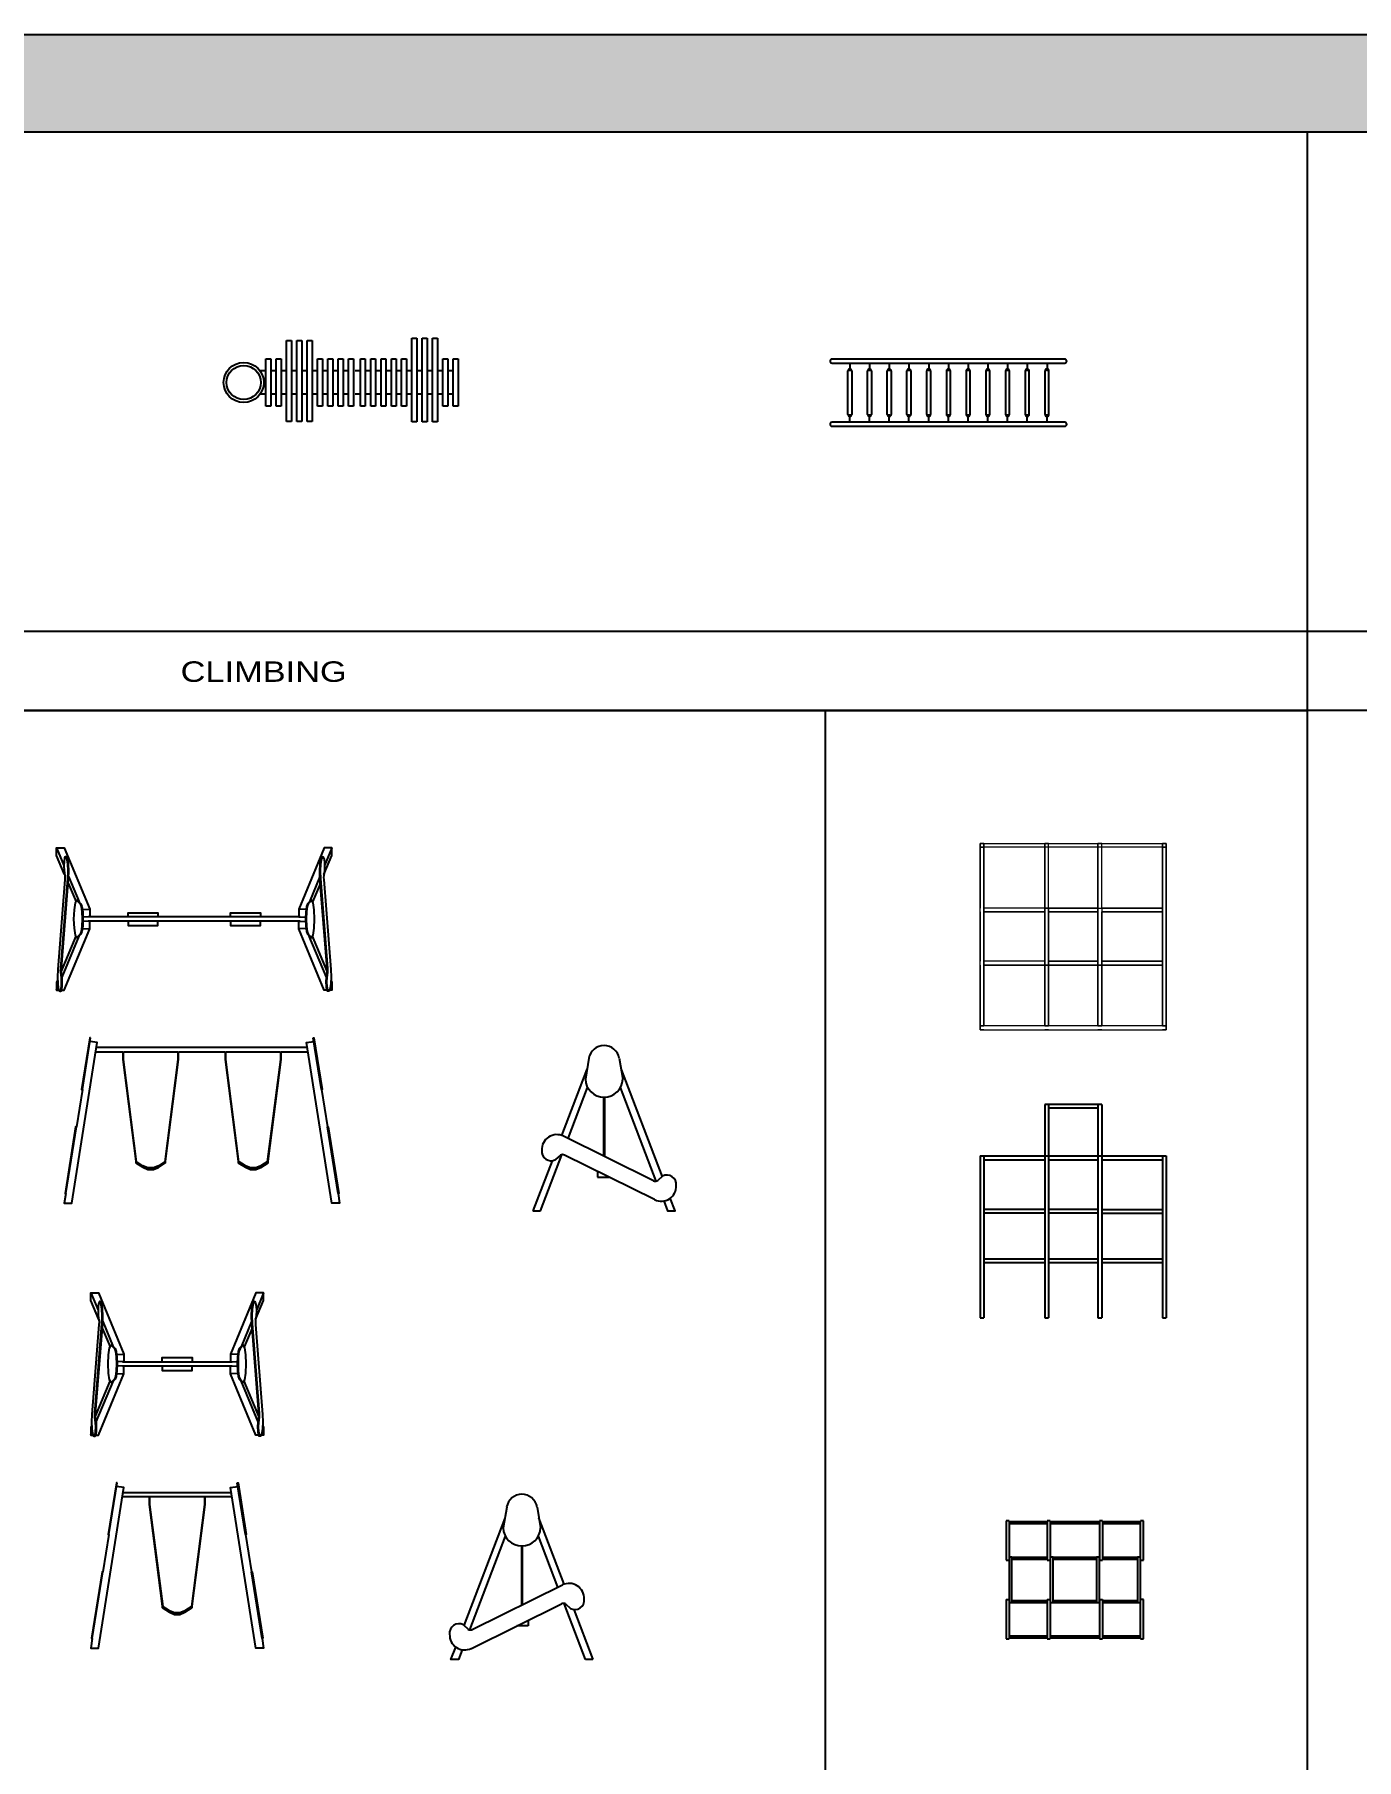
# Model space of a CAD drawing. Header units: millimetres. Extents: x 1089 to 46270, y 1624 to 35257.
# Drawn here: x 1100.58 to 1118.25, y 1641.6 to 1664.66 of the extents above; entities that cross this region are included whole.
import ezdxf
from ezdxf.enums import TextEntityAlignment as Align

# ---------------------------------------------------------------- set-up
doc = ezdxf.new("R2010")
doc.units = ezdxf.units.MM
doc.layers.add('www.cad-blocks.net', color=7, linetype='Continuous')
doc.styles.get("Standard").update_dxf_attribs({"font": 'arial.ttf'})
doc.styles.add('TITLE', font='helvc-ms.shx', dxfattribs={"width": 1.2, "height": 0.16})

# ---------------------------------------------------------------- blocks, each defined once
blk = doc.blocks.new('A$C281C1686')
for p, q in [((0.211, 2.504), (0.211, 2.57)), ((0.211, 2.57), (0.842, 2.57)), ((0.369, 2.57), (0.369, 2.641)), ((0.684, 2.57), (0.684, 2.641)), ((0.842, 2.57), (0.842, 2.504)), ((0.842, 2.504), (0.211, 2.504)), ((0.211, 2.366), (0.211, 2.432)), ((0.211, 2.432), (0.842, 2.432)), ((0.842, 2.366), (0.211, 2.366)), ((0.369, 2.432), (0.369, 2.503)), ((0.369, 2.294), (0.369, 2.365)), ((0.684, 2.432), (0.684, 2.503)), ((0.684, 2.294), (0.684, 2.365)), ((0.842, 2.432), (0.842, 2.366)), ((0.006, 2.228), (0.006, 2.294)), ((0.006, 2.294), (1.09, 2.294)), ((1.09, 2.228), (0.006, 2.228)), ((0.006, 2.09), (0.006, 2.156)), ((0.006, 2.156), (1.09, 2.156)), ((1.09, 2.09), (0.006, 2.09)), ((0.369, 2.156), (0.369, 2.227)), ((0.369, 2.018), (0.369, 2.089)), ((0.684, 2.156), (0.684, 2.227)), ((0.684, 2.018), (0.684, 2.089)), ((1.09, 2.294), (1.09, 2.228)), ((1.09, 2.156), (1.09, 2.09)), ((0.006, 1.953), (0.006, 2.018)), ((0.006, 2.018), (1.09, 2.018)), ((1.09, 1.953), (0.006, 1.953)), ((0.211, 1.815), (0.211, 1.881)), ((0.211, 1.881), (0.842, 1.881)), ((0.369, 1.881), (0.369, 1.952)), ((0.684, 1.881), (0.684, 1.952)), ((0.842, 1.881), (0.842, 1.815)), ((1.09, 2.018), (1.09, 1.953)), ((0.842, 1.815), (0.211, 1.815)), ((0.211, 1.677), (0.211, 1.743)), ((0.211, 1.743), (0.842, 1.743)), ((0.842, 1.677), (0.211, 1.677)), ((0.369, 1.743), (0.369, 1.814)), ((0.369, 1.605), (0.369, 1.676)), ((0.684, 1.743), (0.684, 1.814)), ((0.684, 1.605), (0.684, 1.676)), ((0.842, 1.743), (0.842, 1.677)), ((0.211, 1.539), (0.211, 1.605)), ((0.211, 1.605), (0.842, 1.605)), ((0.842, 1.539), (0.211, 1.539)), ((0.211, 1.401), (0.211, 1.467)), ((0.211, 1.467), (0.842, 1.467)), ((0.842, 1.401), (0.211, 1.401)), ((0.369, 1.467), (0.369, 1.538)), ((0.684, 1.467), (0.684, 1.538)), ((0.842, 1.605), (0.842, 1.539)), ((0.842, 1.467), (0.842, 1.401)), ((0.211, 1.241), (0.211, 1.306)), ((0.211, 1.306), (0.842, 1.306)), ((0.842, 1.241), (0.211, 1.241)), ((0.211, 1.103), (0.211, 1.169)), ((0.211, 1.169), (0.842, 1.169)), ((0.369, 1.306), (0.369, 1.378)), ((0.369, 1.169), (0.369, 1.24)), ((0.684, 1.306), (0.684, 1.378)), ((0.684, 1.169), (0.684, 1.24)), ((0.842, 1.306), (0.842, 1.241)), ((0.842, 1.169), (0.842, 1.103)), ((0.842, 1.103), (0.211, 1.103)), ((0.211, 0.965), (0.211, 1.031)), ((0.211, 1.031), (0.842, 1.031)), ((0.842, 0.965), (0.211, 0.965)), ((0.369, 1.031), (0.369, 1.102)), ((0.369, 0.893), (0.369, 0.964)), ((0.684, 1.031), (0.684, 1.102)), ((0.684, 0.893), (0.684, 0.964)), ((0.842, 1.031), (0.842, 0.965)), ((0.211, 0.827), (0.211, 0.893)), ((0.211, 0.893), (0.842, 0.893)), ((0.842, 0.827), (0.211, 0.827)), ((0.211, 0.689), (0.211, 0.755)), ((0.211, 0.755), (0.842, 0.755)), ((0.369, 0.755), (0.369, 0.826)), ((0.684, 0.755), (0.684, 0.826)), ((0.842, 0.893), (0.842, 0.827)), ((0.842, 0.755), (0.842, 0.689)), ((0, 0.551), (0, 0.617)), ((0, 0.617), (1.121, 0.617)), ((1.121, 0.551), (0, 0.551)), ((0, 0.414), (0, 0.479)), ((0, 0.479), (1.121, 0.479)), ((0.842, 0.689), (0.211, 0.689)), ((0.369, 0.617), (0.369, 0.688)), ((0.369, 0.479), (0.369, 0.55)), ((0.684, 0.617), (0.684, 0.688)), ((0.684, 0.479), (0.684, 0.55)), ((1.121, 0.617), (1.121, 0.551)), ((1.121, 0.479), (1.121, 0.414)), ((1.121, 0.414), (0, 0.414)), ((0, 0.276), (0, 0.342)), ((0, 0.342), (1.121, 0.342)), ((1.121, 0.276), (0, 0.276)), ((0.369, 0.342), (0.369, 0.413)), ((0.369, 0.204), (0.369, 0.275)), ((0.684, 0.342), (0.684, 0.413)), ((0.684, 0.204), (0.684, 0.275)), ((1.121, 0.342), (1.121, 0.276)), ((0.211, 0.138), (0.211, 0.204)), ((0.211, 0.204), (0.842, 0.204)), ((0.842, 0.138), (0.211, 0.138)), ((0.211, 0), (0.211, 0.066)), ((0.211, 0.066), (0.842, 0.066)), ((0.369, 0.066), (0.369, 0.137)), ((0.684, 0.066), (0.684, 0.137)), ((0.842, 0.204), (0.842, 0.138)), ((0.842, 0.066), (0.842, 0)), ((0.842, 0), (0.211, 0))]:
    blk.add_line(p, q)
for radius in [0.268, 0.228]:
    blk.add_circle((0.527, 2.867), radius)
blk = doc.blocks.new('A$C02C0438B')
for p, q in [((3.137, 0.896), (0.026, 0.896)), ((0.026, 0.844), (3.137, 0.844)), ((0.237, 0.158), (0.237, 0.738)), ((0.264, 0.844), (0.264, 0.737)), ((0.29, 0.738), (0.29, 0.158)), ((0.501, 0.158), (0.501, 0.738)), ((0.527, 0.844), (0.527, 0.737)), ((0.554, 0.738), (0.554, 0.158)), ((0.764, 0.158), (0.764, 0.738)), ((0.791, 0.844), (0.791, 0.737)), ((0.817, 0.738), (0.817, 0.158)), ((1.028, 0.158), (1.028, 0.738)), ((1.054, 0.844), (1.054, 0.737)), ((1.081, 0.738), (1.081, 0.158)), ((1.292, 0.158), (1.292, 0.738)), ((1.318, 0.844), (1.318, 0.737)), ((1.344, 0.738), (1.344, 0.158)), ((1.555, 0.738), (1.555, 0.158)), ((1.582, 0.844), (1.582, 0.737)), ((1.608, 0.158), (1.608, 0.738)), ((1.819, 0.738), (1.819, 0.158)), ((1.845, 0.844), (1.845, 0.737)), ((1.872, 0.158), (1.872, 0.738)), ((2.082, 0.738), (2.082, 0.158)), ((2.109, 0.844), (2.109, 0.737)), ((2.135, 0.158), (2.135, 0.738)), ((2.346, 0.738), (2.346, 0.158)), ((2.372, 0.844), (2.372, 0.737)), ((2.399, 0.158), (2.399, 0.738)), ((2.61, 0.738), (2.61, 0.158)), ((2.636, 0.844), (2.636, 0.737)), ((2.662, 0.158), (2.662, 0.738)), ((2.873, 0.738), (2.873, 0.158)), ((2.9, 0.844), (2.9, 0.737)), ((2.926, 0.158), (2.926, 0.738)), ((3.137, 0.053), (0.026, 0.053)), ((0.264, 0.053), (0.264, 0.159)), ((0.527, 0.053), (0.527, 0.159)), ((0.791, 0.053), (0.791, 0.159)), ((1.054, 0.053), (1.054, 0.159)), ((1.318, 0.053), (1.318, 0.159)), ((1.582, 0.053), (1.582, 0.159)), ((1.845, 0.053), (1.845, 0.159)), ((2.109, 0.053), (2.109, 0.159)), ((2.372, 0.053), (2.372, 0.159)), ((2.636, 0.053), (2.636, 0.159)), ((2.9, 0.053), (2.9, 0.159)), ((0.026, 0), (3.137, 0))]:
    blk.add_line(p, q)
for centre, start, end in [((0.026, 0.87), 90, 270), ((0.264, 0.738), 0, 180), ((0.527, 0.738), 0, 180), ((0.791, 0.738), 0, 180), ((1.054, 0.738), 0, 180), ((1.318, 0.738), 0, 180), ((1.582, 0.738), 0, 180), ((1.845, 0.738), 0, 180), ((2.109, 0.738), 0, 180), ((2.372, 0.738), 0, 180), ((2.636, 0.738), 0, 180), ((2.9, 0.738), 0, 180), ((3.137, 0.87), 270, 90), ((0.026, 0.026), 90, 270), ((0.264, 0.158), 180, 0), ((0.527, 0.158), 180, 0), ((0.791, 0.158), 180, 0), ((1.054, 0.158), 180, 0), ((1.318, 0.158), 180, 0), ((1.582, 0.158), 180, 0), ((1.845, 0.158), 180, 0), ((2.109, 0.158), 180, 0), ((2.372, 0.158), 180, 0), ((2.636, 0.158), 180, 0), ((2.9, 0.158), 180, 0), ((3.137, 0.026), 270, 90)]:
    blk.add_arc(centre, 0.0264, start, end)
blk = doc.blocks.new('A$C08AF4906')
for p, q in [((0.039, 1.575), (0, 1.575)), ((0, 1.575), (0, 1.05)), ((0.039, 1.575), (0.039, 1.05)), ((0.55, 1.562), (0.039, 1.562)), ((0.55, 1.536), (0.039, 1.536)), ((0.589, 1.575), (0.55, 1.575)), ((0.55, 1.575), (0.55, 1.05)), ((0.589, 1.575), (0.589, 1.05)), ((1.249, 1.562), (0.589, 1.562)), ((1.249, 1.536), (0.589, 1.536)), ((1.249, 1.575), (1.249, 1.05)), ((1.288, 1.575), (1.249, 1.575)), ((1.288, 1.575), (1.288, 1.05)), ((1.798, 1.562), (1.288, 1.562)), ((1.798, 1.536), (1.288, 1.536)), ((1.798, 1.05), (1.798, 1.575)), ((1.838, 1.575), (1.798, 1.575)), ((1.838, 1.05), (1.838, 1.575)), ((0, 1.05), (0.039, 1.05)), ((0.079, 1.09), (0.039, 1.09)), ((0.039, 1.09), (0.039, 0.486)), ((0.079, 0.486), (0.079, 1.09)), ((0.079, 1.09), (0.55, 1.09)), ((0.079, 1.063), (0.55, 1.063)), ((0.55, 1.05), (0.589, 1.05)), ((0.629, 1.09), (0.589, 1.09)), ((0.589, 1.09), (0.589, 0.486)), ((0.629, 0.486), (0.629, 1.09)), ((0.629, 1.09), (1.209, 1.09)), ((0.629, 1.063), (1.209, 1.063)), ((1.249, 1.09), (1.209, 1.09)), ((1.209, 1.09), (1.209, 0.486)), ((1.249, 0.486), (1.249, 1.09)), ((1.249, 1.05), (1.288, 1.05)), ((1.288, 1.09), (1.759, 1.09)), ((1.288, 1.063), (1.759, 1.063)), ((1.798, 1.09), (1.759, 1.09)), ((1.759, 1.09), (1.759, 0.486)), ((1.798, 0.486), (1.798, 1.09)), ((1.798, 1.05), (1.838, 1.05)), ((0, 0.525), (0, 0)), ((0, 0.525), (0.039, 0.525)), ((0.039, 0.525), (0.039, 0)), ((0.039, 0.486), (0.079, 0.486)), ((0.079, 0.512), (0.55, 0.512)), ((0.079, 0.486), (0.55, 0.486)), ((0.55, 0.525), (0.589, 0.525)), ((0.55, 0.525), (0.55, 0)), ((0.589, 0.525), (0.589, 0)), ((0.589, 0.486), (0.629, 0.486)), ((0.629, 0.512), (1.209, 0.512)), ((0.629, 0.486), (1.209, 0.486)), ((1.209, 0.486), (1.249, 0.486)), ((1.249, 0.525), (1.249, 0)), ((1.249, 0.525), (1.288, 0.525)), ((1.288, 0.525), (1.288, 0)), ((1.288, 0.512), (1.759, 0.512)), ((1.288, 0.486), (1.759, 0.486)), ((1.759, 0.486), (1.798, 0.486)), ((1.798, 0), (1.798, 0.525)), ((1.838, 0.525), (1.798, 0.525)), ((1.838, 0), (1.838, 0.525)), ((0, 0), (0.039, 0)), ((0.039, 0.039), (0.55, 0.039)), ((0.039, 0.013), (0.55, 0.013)), ((0.55, 0), (0.589, 0)), ((0.589, 0.039), (1.249, 0.039)), ((0.589, 0.013), (1.249, 0.013)), ((1.249, 0), (1.288, 0)), ((1.288, 0.039), (1.798, 0.039)), ((1.288, 0.013), (1.798, 0.013)), ((1.798, 0), (1.838, 0))]:
    blk.add_line(p, q)
blk = doc.blocks.new('A$C326E4E85')
at = {"linetype": 'ByBlock'}
for p, q in [((0.432, 2.08), (1.878, 2.08)), ((1.888, 2.02), (0.422, 2.02)), ((0.242, 1.517), (0.162, 1.018)), ((2.068, 1.517), (2.148, 1.018))]:
    blk.add_line(p, q, dxfattribs=at)
for points in [[(0.02, 0.129), (0, 0), (0.102, 0), (0.442, 2.146), (0.345, 2.16)], [(2.29, 0.129), (2.31, 0), (2.208, 0), (1.868, 2.146), (1.965, 2.16)], [(0.781, 2.02), (0.781, 1.919), (0.955, 0.56)], [(0.966, 0.553), (0.791, 1.92), (0.791, 2.02)], [(1.519, 2.02), (1.519, 1.92), (1.344, 0.553)], [(1.355, 0.56), (1.529, 1.919), (1.529, 2.02)]]:
    blk.add_lwpolyline(points, dxfattribs=at)
for points in [[(0.352, 2.208), (0.342, 2.21), (0.232, 1.519), (0.242, 1.517), (0.352, 2.208)], [(1.958, 2.208), (1.968, 2.21), (2.078, 1.519), (2.068, 1.517), (1.958, 2.208)], [(0.162, 1.018), (0.152, 1.02), (0.011, 0.13), (0.02, 0.129), (0.162, 1.018)], [(2.148, 1.018), (2.158, 1.02), (2.299, 0.13), (2.29, 0.129), (2.148, 1.018)], [(0.955, 0.56), (0.955, 0.54), (1.051, 0.478), (1.118, 0.45), (1.191, 0.45), (1.259, 0.477), (1.355, 0.54), (1.355, 0.56), (1.259, 0.497), (1.191, 0.47), (1.118, 0.47), (1.051, 0.498), (0.955, 0.56)]]:
    blk.add_lwpolyline(points, close=True, dxfattribs=at)
blk = doc.blocks.new('A$C29707B16')
at = {"linetype": 'ByBlock'}
for p, q in [((0.739, 1.889), (0.192, 0.457)), ((0.764, 2.04), (0.718, 1.761)), ((1.171, 2.04), (1.217, 1.76)), ((1.533, 1.008), (1.195, 1.895)), ((0.27, 0.398), (0.748, 1.65)), ((1.449, 0.968), (1.188, 1.651)), ((0.963, 1.519), (0.963, 0.729)), ((0.973, 1.519), (0.973, 0.734)), ((0.304, 0.403), (1.509, 0.998)), ((0.292, 0.15), (1.497, 0.745)), ((1.818, 0), (1.532, 0.751)), ((1.551, 0.744), (1.616, 0.685)), ((0.185, 0.464), (0.25, 0.405)), ((1.053, 0.526), (1.053, 0.45)), ((1.662, 0.671), (1.918, 0)), ((1.053, 0.45), (0.899, 0.45)), ((1.918, 0), (1.818, 0))]:
    blk.add_line(p, q, dxfattribs=at)
blk.add_lwpolyline([(0.168, 0.132), (0.118, 0), (0.018, 0), (0.082, 0.168)], dxfattribs=at)
for centre, radius, start, end in [((0.967, 2.003), 0.207, 10.3392, 169.6608), ((0.967, 1.769), 0.25, 181.8865, 358.3125), ((1.599, 0.818), 0.201, 357.3425, 116.611), ((1.523, 0.693), 0.0586, 61.4002, 116.2471), ((1.676, 0.795), 0.125, 241.6492, 6.4225), ((0.126, 0.353), 0.126, 61.8136, 186.6636), ((0.202, 0.33), 0.201, 177.5804, 296.4115), ((0.279, 0.456), 0.0586, 241.4002, 296.2471)]:
    blk.add_arc(centre, radius, start, end, dxfattribs=at)
blk = doc.blocks.new('A$C0D8F783F')
at = {"linetype": 'ByBlock'}
for p, q in [((0, 1.916), (0.097, 1.684)), ((2.31, 1.916), (2.213, 1.684)), ((0.121, 1.8), (0.126, 1.8)), ((0.131, 1.8), (0.126, 1.8)), ((2.179, 1.8), (2.184, 1.8)), ((2.189, 1.8), (2.184, 1.8)), ((0.154, 1.447), (0.259, 1.196)), ((0.16, 1.534), (0.301, 1.197)), ((2.15, 1.534), (2.009, 1.197)), ((2.156, 1.447), (2.051, 1.196)), ((0.271, 1.217), (0.281, 1.217)), ((2.039, 1.217), (2.029, 1.217)), ((0.345, 1.092), (0.442, 1.097)), ((0.353, 0.992), (0.353, 0.993)), ((0.353, 0.981), (0.353, 0.992)), ((0.353, 0.966), (0.353, 0.981)), ((0.353, 0.951), (0.353, 0.966)), ((0.353, 0.94), (0.353, 0.951)), ((0.353, 0.94), (0.353, 0.94)), ((0.422, 0.996), (1.888, 0.996)), ((1.888, 0.936), (0.422, 0.936)), ((1.965, 1.092), (1.868, 1.097)), ((1.957, 0.993), (1.957, 0.992)), ((1.957, 0.992), (1.957, 0.981)), ((1.957, 0.981), (1.957, 0.966)), ((1.957, 0.966), (1.957, 0.951)), ((1.957, 0.951), (1.957, 0.94)), ((1.957, 0.94), (1.957, 0.94)), ((0.064, 0.268), (0.26, 0.737)), ((0.073, 0.191), (0.302, 0.739)), ((0.271, 0.717), (0.281, 0.717)), ((0.344, 0.84), (0.442, 0.835)), ((1.966, 0.84), (1.868, 0.835)), ((2.237, 0.191), (2.008, 0.739)), ((2.039, 0.717), (2.029, 0.717)), ((2.246, 0.268), (2.05, 0.737)), ((0, 0.016), (0.032, 0.016)), ((2.31, 0.016), (2.278, 0.016)), ((0.047, 0), (0.052, 0)), ((2.263, 0), (2.258, 0))]:
    blk.add_line(p, q, dxfattribs=at)
for points in [[(0.107, 1.56), (0, 1.816), (0, 1.916), (0.102, 1.916), (0.442, 1.097), (0.442, 0.997), (0.351, 0.993)], [(2.203, 1.56), (2.31, 1.816), (2.31, 1.916), (2.208, 1.916), (1.868, 1.097), (1.868, 0.997), (1.959, 0.993)], [(0.052, 0), (0.057, 0), (0.066, 0.017), (0.074, 0.063), (0.076, 0.125), (0.074, 0.184), (0.064, 0.25), (0.063, 0.277), (0.064, 0.304), (0.159, 1.509), (0.162, 1.608), (0.158, 1.705), (0.146, 1.775), (0.131, 1.8)], [(2.258, 0), (2.253, 0), (2.244, 0.017), (2.236, 0.063), (2.234, 0.125), (2.236, 0.184), (2.246, 0.25), (2.247, 0.277), (2.246, 0.304), (2.151, 1.509), (2.148, 1.608), (2.152, 1.705), (2.164, 1.775), (2.179, 1.8)], [(0.281, 1.217), (0.282, 1.216), (0.325, 1.171), (0.339, 1.133), (0.349, 1.061), (0.352, 0.968), (0.352, 0.966), (0.349, 0.873), (0.339, 0.8), (0.325, 0.763), (0.282, 0.718), (0.281, 0.717)], [(2.029, 1.217), (2.028, 1.216), (1.985, 1.171), (1.971, 1.133), (1.961, 1.061), (1.958, 0.968), (1.958, 0.966), (1.961, 0.873), (1.971, 0.8), (1.985, 0.763), (2.028, 0.718), (2.029, 0.717)], [(0.066, 0.016), (0.102, 0.016), (0.442, 0.835), (0.442, 0.935), (0.351, 0.94)], [(0.955, 0.996), (0.955, 1.051), (1.355, 1.051), (1.355, 0.996)], [(0.955, 0.996), (0.955, 1.051), (1.355, 1.051), (1.355, 0.996)], [(0.955, 0.936), (0.955, 0.881), (1.355, 0.881), (1.355, 0.936)], [(0.955, 0.936), (0.955, 0.881), (1.355, 0.881), (1.355, 0.936)], [(2.244, 0.016), (2.208, 0.016), (1.868, 0.835), (1.868, 0.935), (1.959, 0.94)], [(0.013, 0.147), (0, 0.116), (0, 0.016), (0.02, 0.065)], [(2.297, 0.147), (2.31, 0.116), (2.31, 0.016), (2.29, 0.065)]]:
    blk.add_lwpolyline(points, dxfattribs=at)
for points in [[(0.121, 1.8), (0.116, 1.8), (0.107, 1.783), (0.099, 1.737), (0.097, 1.675), (0.099, 1.616), (0.109, 1.55), (0.11, 1.523), (0.109, 1.496), (0.014, 0.291), (0.011, 0.192), (0.015, 0.098), (0.015, 0.095), (0.027, 0.025), (0.042, 0), (0.047, 0), (0.056, 0.017), (0.064, 0.063), (0.066, 0.125), (0.064, 0.184), (0.054, 0.25), (0.053, 0.277), (0.054, 0.304), (0.149, 1.509), (0.152, 1.608), (0.148, 1.705), (0.136, 1.775), (0.121, 1.8)], [(2.189, 1.8), (2.194, 1.8), (2.203, 1.783), (2.211, 1.737), (2.213, 1.675), (2.211, 1.616), (2.201, 1.55), (2.2, 1.523), (2.201, 1.496), (2.296, 0.291), (2.299, 0.192), (2.295, 0.098), (2.295, 0.095), (2.283, 0.025), (2.268, 0), (2.263, 0), (2.254, 0.017), (2.246, 0.063), (2.244, 0.125), (2.246, 0.184), (2.256, 0.25), (2.257, 0.277), (2.256, 0.304), (2.161, 1.509), (2.158, 1.608), (2.162, 1.705), (2.174, 1.775), (2.189, 1.8)], [(0.237, 1.09), (0.251, 1.182), (0.271, 1.217), (0.272, 1.216), (0.315, 1.171), (0.329, 1.133), (0.339, 1.061), (0.342, 0.968), (0.342, 0.966), (0.339, 0.873), (0.329, 0.8), (0.315, 0.763), (0.272, 0.718), (0.271, 0.717), (0.252, 0.752), (0.237, 0.843), (0.232, 0.966), (0.237, 1.09)], [(2.073, 1.09), (2.059, 1.182), (2.039, 1.217), (2.038, 1.216), (1.995, 1.171), (1.981, 1.133), (1.971, 1.061), (1.968, 0.968), (1.968, 0.966), (1.971, 0.873), (1.981, 0.8), (1.995, 0.763), (2.038, 0.718), (2.039, 0.717), (2.058, 0.752), (2.073, 0.843), (2.078, 0.966), (2.073, 1.09)]]:
    blk.add_lwpolyline(points, close=True, dxfattribs=at)
blk = doc.blocks.new('A$C6F3F18CB')
at = {"linetype": 'ByBlock'}
for p, q in [((0, 1.916), (0.097, 1.684)), ((3.68, 1.916), (3.583, 1.684)), ((0.121, 1.8), (0.126, 1.8)), ((0.131, 1.8), (0.126, 1.8)), ((3.549, 1.8), (3.554, 1.8)), ((3.559, 1.8), (3.554, 1.8)), ((0.154, 1.447), (0.259, 1.196)), ((0.16, 1.534), (0.301, 1.197)), ((3.52, 1.534), (3.379, 1.197)), ((3.526, 1.447), (3.421, 1.196)), ((0.271, 1.217), (0.281, 1.217)), ((3.409, 1.217), (3.399, 1.217)), ((0.345, 1.092), (0.442, 1.097)), ((0.353, 0.992), (0.353, 0.993)), ((0.353, 0.981), (0.353, 0.992)), ((0.353, 0.966), (0.353, 0.981)), ((0.353, 0.951), (0.353, 0.966)), ((0.353, 0.94), (0.353, 0.951)), ((0.353, 0.94), (0.353, 0.94)), ((3.258, 0.996), (0.422, 0.996)), ((3.258, 0.936), (0.422, 0.936)), ((3.335, 1.092), (3.238, 1.097)), ((3.327, 0.993), (3.327, 0.992)), ((3.327, 0.992), (3.327, 0.981)), ((3.327, 0.981), (3.327, 0.966)), ((3.327, 0.966), (3.327, 0.951)), ((3.327, 0.951), (3.327, 0.94)), ((3.327, 0.94), (3.327, 0.94)), ((0.064, 0.268), (0.26, 0.737)), ((0.073, 0.191), (0.302, 0.739)), ((0.271, 0.717), (0.281, 0.717)), ((0.344, 0.84), (0.442, 0.835)), ((3.336, 0.84), (3.238, 0.835)), ((3.607, 0.191), (3.378, 0.739)), ((3.409, 0.717), (3.399, 0.717)), ((3.616, 0.268), (3.42, 0.737)), ((0, 0.016), (0.032, 0.016)), ((0.047, 0), (0.052, 0)), ((3.633, 0), (3.628, 0)), ((3.68, 0.016), (3.648, 0.016))]:
    blk.add_line(p, q, dxfattribs=at)
for points in [[(0.107, 1.56), (0, 1.816), (0, 1.916), (0.102, 1.916), (0.442, 1.097), (0.442, 0.997), (0.351, 0.993)], [(3.573, 1.56), (3.68, 1.816), (3.68, 1.916), (3.578, 1.916), (3.238, 1.097), (3.238, 0.997), (3.329, 0.993)], [(0.052, 0), (0.057, 0), (0.066, 0.017), (0.074, 0.063), (0.076, 0.125), (0.074, 0.184), (0.064, 0.25), (0.063, 0.277), (0.064, 0.304), (0.159, 1.509), (0.162, 1.608), (0.158, 1.705), (0.146, 1.775), (0.131, 1.8)], [(3.628, 0), (3.623, 0), (3.614, 0.017), (3.606, 0.063), (3.604, 0.125), (3.606, 0.184), (3.616, 0.25), (3.617, 0.277), (3.616, 0.304), (3.521, 1.509), (3.518, 1.608), (3.522, 1.705), (3.534, 1.775), (3.549, 1.8)], [(0.281, 1.217), (0.282, 1.216), (0.325, 1.171), (0.339, 1.133), (0.349, 1.061), (0.352, 0.968), (0.352, 0.966), (0.349, 0.873), (0.339, 0.8), (0.325, 0.763), (0.282, 0.718), (0.281, 0.717)], [(3.399, 1.217), (3.398, 1.216), (3.355, 1.171), (3.341, 1.133), (3.331, 1.061), (3.328, 0.968), (3.328, 0.966), (3.331, 0.873), (3.341, 0.8), (3.355, 0.763), (3.398, 0.718), (3.399, 0.717)], [(0.066, 0.016), (0.102, 0.016), (0.442, 0.835), (0.442, 0.935), (0.351, 0.94)], [(0.955, 0.996), (0.955, 1.051), (1.355, 1.051), (1.355, 0.996)], [(0.955, 0.936), (0.955, 0.881), (1.355, 0.881), (1.355, 0.936)], [(2.325, 0.996), (2.325, 1.051), (2.725, 1.051), (2.725, 0.996)], [(2.325, 0.936), (2.325, 0.881), (2.725, 0.881), (2.725, 0.936)], [(3.614, 0.016), (3.578, 0.016), (3.238, 0.835), (3.238, 0.935), (3.329, 0.94)], [(0.013, 0.147), (0, 0.116), (0, 0.016), (0.02, 0.065)], [(3.667, 0.147), (3.68, 0.116), (3.68, 0.016), (3.66, 0.065)]]:
    blk.add_lwpolyline(points, dxfattribs=at)
for points in [[(0.121, 1.8), (0.116, 1.8), (0.107, 1.783), (0.099, 1.737), (0.097, 1.675), (0.099, 1.616), (0.109, 1.55), (0.11, 1.523), (0.109, 1.496), (0.014, 0.291), (0.011, 0.192), (0.015, 0.098), (0.015, 0.095), (0.027, 0.025), (0.042, 0), (0.047, 0), (0.056, 0.017), (0.064, 0.063), (0.066, 0.125), (0.064, 0.184), (0.054, 0.25), (0.053, 0.277), (0.054, 0.304), (0.149, 1.509), (0.152, 1.608), (0.148, 1.705), (0.136, 1.775), (0.121, 1.8)], [(3.559, 1.8), (3.564, 1.8), (3.573, 1.783), (3.581, 1.737), (3.583, 1.675), (3.581, 1.616), (3.571, 1.55), (3.57, 1.523), (3.571, 1.496), (3.666, 0.291), (3.669, 0.192), (3.665, 0.098), (3.665, 0.095), (3.653, 0.025), (3.638, 0), (3.633, 0), (3.624, 0.017), (3.616, 0.063), (3.614, 0.125), (3.616, 0.184), (3.626, 0.25), (3.627, 0.277), (3.626, 0.304), (3.531, 1.509), (3.528, 1.608), (3.532, 1.705), (3.544, 1.775), (3.559, 1.8)], [(0.237, 1.09), (0.251, 1.182), (0.271, 1.217), (0.272, 1.216), (0.315, 1.171), (0.329, 1.133), (0.339, 1.061), (0.342, 0.968), (0.342, 0.966), (0.339, 0.873), (0.329, 0.8), (0.315, 0.763), (0.272, 0.718), (0.271, 0.717), (0.252, 0.752), (0.237, 0.843), (0.232, 0.966), (0.237, 1.09)], [(3.443, 1.09), (3.429, 1.182), (3.409, 1.217), (3.408, 1.216), (3.365, 1.171), (3.351, 1.133), (3.341, 1.061), (3.338, 0.968), (3.338, 0.966), (3.341, 0.873), (3.351, 0.8), (3.365, 0.763), (3.408, 0.718), (3.409, 0.717), (3.428, 0.752), (3.443, 0.843), (3.448, 0.966), (3.443, 1.09)]]:
    blk.add_lwpolyline(points, close=True, dxfattribs=at)
blk = doc.blocks.new('A$C613A296F')
at = {"linetype": 'ByBlock'}
for p, q in [((3.248, 2.08), (0.432, 2.08)), ((0.422, 2.02), (0.781, 2.02)), ((0.791, 2.02), (1.519, 2.02)), ((1.529, 2.02), (2.151, 2.02)), ((2.161, 2.02), (2.889, 2.02)), ((2.899, 2.02), (3.258, 2.02)), ((0.242, 1.517), (0.162, 1.018)), ((3.438, 1.517), (3.518, 1.018))]:
    blk.add_line(p, q, dxfattribs=at)
for points in [[(0.02, 0.129), (0, 0), (0.102, 0), (0.442, 2.146), (0.345, 2.16)], [(3.66, 0.129), (3.68, 0), (3.578, 0), (3.238, 2.146), (3.335, 2.16)], [(0.781, 2.02), (0.781, 1.919), (0.955, 0.56)], [(0.966, 0.553), (0.791, 1.92), (0.791, 2.02)], [(1.519, 2.02), (1.519, 1.92), (1.344, 0.553)], [(1.355, 0.56), (1.529, 1.919), (1.529, 2.02)], [(2.151, 2.02), (2.151, 1.919), (2.325, 0.56)], [(2.336, 0.553), (2.161, 1.92), (2.161, 2.02)], [(2.889, 2.02), (2.889, 1.92), (2.714, 0.553)], [(2.725, 0.56), (2.899, 1.919), (2.899, 2.02)]]:
    blk.add_lwpolyline(points, dxfattribs=at)
for points in [[(0.352, 2.208), (0.342, 2.21), (0.232, 1.519), (0.242, 1.517), (0.352, 2.208)], [(3.328, 2.208), (3.338, 2.21), (3.448, 1.519), (3.438, 1.517), (3.328, 2.208)], [(0.162, 1.018), (0.152, 1.02), (0.011, 0.13), (0.02, 0.129), (0.162, 1.018)], [(3.518, 1.018), (3.528, 1.02), (3.669, 0.13), (3.66, 0.129), (3.518, 1.018)], [(0.955, 0.56), (0.955, 0.54), (1.051, 0.478), (1.118, 0.45), (1.191, 0.45), (1.259, 0.477), (1.355, 0.54), (1.355, 0.56), (1.259, 0.497), (1.191, 0.47), (1.118, 0.47), (1.051, 0.498), (0.955, 0.56)], [(2.325, 0.56), (2.325, 0.54), (2.421, 0.478), (2.488, 0.45), (2.561, 0.45), (2.629, 0.477), (2.725, 0.54), (2.725, 0.56), (2.629, 0.497), (2.561, 0.47), (2.488, 0.47), (2.421, 0.498), (2.325, 0.56)]]:
    blk.add_lwpolyline(points, close=True, dxfattribs=at)
blk = doc.blocks.new('A$C49E008D7')
at = {"linetype": 'ByBlock'}
for p, q in [((0.385, 1.008), (0.723, 1.895)), ((0.747, 2.04), (0.701, 1.76)), ((1.154, 2.04), (1.201, 1.761)), ((1.179, 1.889), (1.726, 0.457)), ((0.469, 0.968), (0.73, 1.651)), ((1.648, 0.398), (1.171, 1.65)), ((0.945, 1.519), (0.945, 0.734)), ((0.955, 1.519), (0.955, 0.729)), ((1.614, 0.403), (0.409, 0.998)), ((0.1, 0), (0.386, 0.751)), ((0.367, 0.744), (0.302, 0.685)), ((1.626, 0.15), (0.421, 0.745)), ((0.256, 0.671), (0, 0)), ((0.865, 0.526), (0.865, 0.45)), ((1.733, 0.464), (1.668, 0.404)), ((0.865, 0.45), (1.019, 0.45)), ((0, 0), (0.1, 0))]:
    blk.add_line(p, q, dxfattribs=at)
blk.add_lwpolyline([(1.75, 0.132), (1.8, 0), (1.9, 0), (1.836, 0.168)], dxfattribs=at)
for centre, radius, start, end in [((0.951, 2.003), 0.207, 10.3392, 169.6608), ((0.951, 1.769), 0.25, 181.6875, 358.1135), ((0.319, 0.818), 0.201, 63.389, 182.6575), ((0.242, 0.795), 0.125, 173.5775, 298.3508), ((0.395, 0.693), 0.0586, 63.7529, 118.5998), ((1.792, 0.353), 0.126, 353.3364, 118.1864), ((1.64, 0.456), 0.0586, 243.7529, 298.5998), ((1.716, 0.33), 0.201, 243.5885, 2.4196)]:
    blk.add_arc(centre, radius, start, end, dxfattribs=at)
blk = doc.blocks.new('A$C318C516B')
for p, q in [((0.864, 2.853), (0.864, 2.163)), ((1.626, 2.853), (0.864, 2.853)), ((0.914, 2.853), (0.914, 2.163)), ((1.575, 2.802), (0.914, 2.802)), ((1.575, 2.853), (1.575, 2.163)), ((1.626, 2.853), (1.626, 2.163)), ((0, 2.163), (0, 0)), ((0, 2.163), (2.489, 2.163)), ((0.051, 2.163), (0.051, 0)), ((0.051, 2.112), (0.864, 2.112)), ((0.864, 2.163), (0.864, 0)), ((0.914, 2.163), (0.914, 0)), ((0.914, 2.112), (1.575, 2.112)), ((1.575, 2.163), (1.575, 0)), ((1.626, 2.163), (1.626, 0)), ((1.626, 2.112), (2.438, 2.112)), ((2.438, 2.163), (2.438, 0)), ((2.489, 2.163), (2.489, 0)), ((0.864, 1.448), (0.051, 1.448)), ((0.864, 1.397), (0.051, 1.397)), ((1.575, 1.448), (0.914, 1.448)), ((1.575, 1.397), (0.914, 1.397)), ((1.626, 1.448), (2.438, 1.448)), ((1.626, 1.397), (2.438, 1.397)), ((0.051, 0.787), (0.864, 0.787)), ((0.051, 0.737), (0.864, 0.737)), ((0.914, 0.787), (1.575, 0.787)), ((0.914, 0.737), (1.575, 0.737)), ((1.626, 0.787), (2.438, 0.787)), ((1.626, 0.737), (2.438, 0.737)), ((0, 0), (0.051, 0)), ((0.864, 0), (0.914, 0)), ((1.575, 0), (1.626, 0)), ((2.438, 0), (2.489, 0))]:
    blk.add_line(p, q)
at = {"lineweight": 0}
for points in [[(0, 6.34), (0, 5.477)], [(0.051, 6.34), (0.051, 3.902), (0, 3.902), (0, 6.34), (0.051, 6.34)], [(0, 6.34), (2.489, 6.34), (2.489, 6.289), (0, 6.289), (0, 6.34)], [(0, 6.34), (0, 6.289)], [(0.051, 6.34), (0, 6.34)], [(0, 6.289), (0.051, 6.289)], [(0.051, 5.477), (0.051, 6.34)], [(0.051, 6.34), (0.864, 6.34)], [(0.864, 6.289), (0.051, 6.289)], [(0.864, 6.34), (0.864, 5.477)], [(0.864, 5.477), (0.864, 6.34), (0.914, 6.34)], [(0.914, 6.34), (0.864, 6.34)], [(0.914, 6.289), (0.864, 6.289)], [(0.914, 6.34), (1.575, 6.34)], [(0.914, 5.477), (0.914, 6.34)], [(0.914, 5.477), (0.914, 6.34)], [(1.575, 6.289), (0.914, 6.289)], [(1.575, 6.34), (1.575, 5.477)], [(1.575, 5.477), (1.575, 6.34), (1.626, 6.34)], [(1.626, 6.34), (1.575, 6.34)], [(1.626, 6.289), (1.575, 6.289)], [(1.626, 5.477), (1.626, 6.34)], [(1.626, 6.34), (2.438, 6.34)], [(1.626, 5.477), (1.626, 6.34)], [(2.438, 6.289), (1.626, 6.289)], [(2.438, 6.34), (2.438, 5.477)], [(2.489, 6.34), (2.489, 3.902), (2.438, 3.902), (2.438, 6.34), (2.489, 6.34)], [(2.489, 6.34), (2.438, 6.34)], [(2.438, 6.289), (2.489, 6.289)], [(2.489, 5.477), (2.489, 6.34)], [(2.489, 6.289), (2.489, 6.34)], [(0, 5.426), (0, 5.477)], [(0, 5.426), (0, 4.765)], [(0.864, 5.477), (0.051, 5.477)], [(0.864, 5.477), (0.051, 5.477)], [(0.864, 5.426), (0.051, 5.426), (0.051, 5.477)], [(0.051, 5.477), (0.051, 5.426)], [(0.051, 4.765), (0.051, 5.426)], [(0.051, 5.426), (0.864, 5.426)], [(0.914, 5.477), (0.914, 4.715), (0.864, 4.715), (0.864, 5.477), (0.914, 5.477)], [(0.914, 5.477), (0.864, 5.477), (0.864, 5.426)], [(0.864, 5.426), (0.864, 4.765)], [(0.914, 5.477), (1.575, 5.477), (1.575, 5.426), (0.914, 5.426), (0.914, 5.477)], [(1.575, 5.477), (0.914, 5.477)], [(0.914, 5.426), (1.575, 5.426)], [(0.914, 4.765), (0.914, 5.426)], [(1.626, 5.477), (1.626, 4.715), (1.575, 4.715), (1.575, 5.477), (1.626, 5.477)], [(1.575, 5.477), (1.626, 5.477), (1.626, 5.426)], [(1.575, 5.426), (1.575, 4.765)], [(1.626, 5.477), (2.438, 5.477), (2.438, 5.426), (1.626, 5.426)], [(2.438, 5.477), (1.626, 5.477)], [(1.626, 4.765), (1.626, 5.426)], [(1.626, 5.426), (2.438, 5.426)], [(2.438, 5.426), (2.438, 5.477)], [(2.438, 5.426), (2.438, 4.765)], [(2.489, 5.426), (2.489, 5.477)], [(2.489, 4.765), (2.489, 5.426)], [(0, 4.715), (0, 4.765)], [(0, 4.715), (0, 3.902)], [(0.864, 4.765), (0.051, 4.765)], [(0.864, 4.765), (0.051, 4.765)], [(0.864, 4.715), (0.051, 4.715), (0.051, 4.765)], [(0.051, 4.765), (0.051, 4.715)], [(0.051, 3.902), (0.051, 4.715)], [(0.051, 4.715), (0.864, 4.715)], [(0.864, 4.765), (0.864, 4.715)], [(0.864, 4.715), (0.864, 3.902)], [(0.914, 4.715), (0.914, 3.902), (0.864, 3.902), (0.864, 4.715)], [(0.864, 4.715), (0.914, 4.715)], [(0.914, 4.765), (1.575, 4.765), (1.575, 4.715), (0.914, 4.715), (0.914, 4.765)], [(1.575, 4.765), (0.914, 4.765)], [(0.914, 4.715), (1.575, 4.715)], [(0.914, 3.902), (0.914, 4.715)], [(1.575, 4.715), (1.575, 3.902)], [(1.626, 4.715), (1.626, 3.902), (1.575, 3.902), (1.575, 4.715)], [(1.575, 4.715), (1.626, 4.715)], [(1.626, 4.765), (2.438, 4.765), (2.438, 4.715), (1.626, 4.715)], [(2.438, 4.765), (1.626, 4.765)], [(1.626, 4.715), (1.626, 4.765)], [(1.626, 3.902), (1.626, 4.715)], [(1.626, 4.715), (2.438, 4.715)], [(2.438, 4.715), (2.438, 4.765)], [(2.438, 4.715), (2.438, 3.902)], [(2.489, 4.715), (2.489, 4.765)], [(2.489, 3.902), (2.489, 4.715)], [(2.489, 3.851), (2.489, 3.902), (0, 3.902), (0, 3.851), (2.489, 3.851)], [(0, 3.902), (0.051, 3.902)], [(0, 3.851), (0, 3.902)], [(0.051, 3.851), (0, 3.851)], [(0.864, 3.902), (0.051, 3.902)], [(0.051, 3.851), (0.864, 3.851)], [(0.864, 3.902), (0.914, 3.902)], [(0.914, 3.851), (0.864, 3.851)], [(1.575, 3.902), (0.914, 3.902)], [(0.914, 3.851), (1.575, 3.851)], [(1.575, 3.902), (1.626, 3.902)], [(1.626, 3.851), (1.575, 3.851)], [(2.438, 3.902), (1.626, 3.902)], [(1.626, 3.851), (2.438, 3.851)], [(2.438, 3.902), (2.489, 3.902)], [(2.489, 3.851), (2.438, 3.851)], [(2.489, 3.902), (2.489, 3.851)]]:
    blk.add_lwpolyline(points, dxfattribs=at)
blk = doc.blocks.new('FORMAT')
at = {"layer": 'www.cad-blocks.net', "true_color": 0x546d8e}
h = blk.add_hatch(color=155, dxfattribs=at)
h.set_gradient(color1=(68, 68, 68), color2=(84, 109, 142), tint=1)
h.paths.add_polyline_path([(4.187, 40.967), (4.187, 39.666), (61.139, 39.666), (61.139, 40.967)])
h.paths.add_polyline_path([(61.139, 1.171), (4.187, 1.171), (4.187, 0), (61.139, 0)])
at = {"layer": 'www.cad-blocks.net', "color": 155, "true_color": 0x546d8e}
for p, q in [((4.187, 40.967), (61.139, 40.967)), ((4.187, 39.666), (61.139, 39.666)), ((28.964, 39.666), (28.964, 1.171)), ((4.187, 32.992), (61.139, 32.992)), ((4.187, 31.93), (28.964, 31.93)), ((61.139, 31.93), (4.187, 31.93)), ((22.523, 31.93), (22.523, 1.171))]:
    blk.add_line(p, q, dxfattribs=at)
at = {"layer": 'www.cad-blocks.net', "insert": (25.349, 40.673), "char_height": 0.64, "attachment_point": 1}
blk.add_mtext_dynamic_manual_height_columns('{\\C255;\\c16777215;PLAYGROUND EQUIPMENT}', width=18450.31227, gutter_width=12.5, heights=[0], dxfattribs=at)

msp = doc.modelspace()

# ---------------------------------------------------------------- block references
for name, p in [('FORMAT', (1088.625, 1623.691)), ('A$C02C0438B', (1111.212, 1659.422)), ('A$C6F3F18CB', (1100.871, 1651.867)), ('A$C318C516B', (1113.218, 1647.503)), ('A$C613A296F', (1100.973, 1649.036)), ('A$C49E008D7', (1107.239, 1648.932)), ('A$C0D8F783F', (1101.328, 1645.919)), ('A$C326E4E85', (1101.328, 1643.088)), ('A$C29707B16', (1106.124, 1642.933)), ('A$C08AF4906', (1113.565, 1643.211))]:
    msp.add_blockref(name, p)
at = {"rotation": 89.99999845014922}
msp.add_blockref('A$C281C1686', (1106.239, 1659.479), dxfattribs=at)

# ---------------------------------------------------------------- texts
at = {"layer": 'www.cad-blocks.net', "style": 'TITLE', "width": 1.2}
msp.add_text('CLIMBING', height=0.2741, dxfattribs=at).set_placement((1103.639, 1656.004), align=Align.CENTER)

doc.saveas('drawing.dxf')
